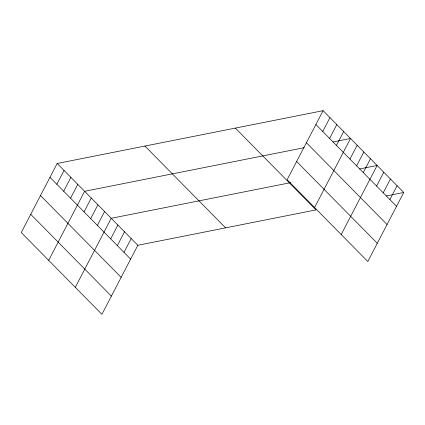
<?xml version="1.0" encoding="UTF-8"?>
<svg xmlns="http://www.w3.org/2000/svg" width="425" height="425" viewBox="0 0 425 425"><rect width="100%" height="100%" fill="white"/><g stroke="black" fill="none" stroke-linecap="round" stroke-linejoin="round"><path stroke-width="0.64" d="M323.096 110.675L287.151 179.717L367.811 261.513L403.75 192.472L323.096 110.675L57.189 163.487L21.25 232.528L101.904 314.325L137.849 245.283L316.003 209.902L235.344 128.1M56.838 184.285L64.047 170.441M63.697 191.239L70.901 177.395M70.55 198.188L77.759 184.344M48.673 260.339L84.612 191.298L304.135 147.698M84.06 211.889L91.269 198.045M90.716 218.641L97.92 204.797M97.368 225.388L104.577 211.544M75.289 287.332L111.228 218.291L290.636 182.66M110.675 238.887L117.884 225.043M117.332 245.634L124.541 231.79M123.983 252.381L131.192 238.537M322.745 131.468L329.949 117.624M329.598 138.423L336.807 124.578M336.457 145.377L343.66 131.532M314.574 207.528L350.519 138.486L332.966 141.971M349.966 159.077L357.17 145.233M356.618 165.824L363.827 151.98M363.274 172.577L370.478 158.732M341.195 234.52L377.134 165.479L359.582 168.964M376.582 186.07L383.786 172.226M383.233 192.817L390.442 178.973M389.89 199.569L397.093 185.725M386.203 195.957L403.75 192.472M315.887 124.52L396.541 206.316M306.404 142.731L387.063 224.533M296.634 161.5L377.294 243.297M144.941 146.057L225.595 227.858M57.189 163.487L137.849 245.283M49.985 177.331L130.64 259.128M40.502 195.548L121.157 277.344M30.733 214.312L111.387 296.113"/></g></svg>
